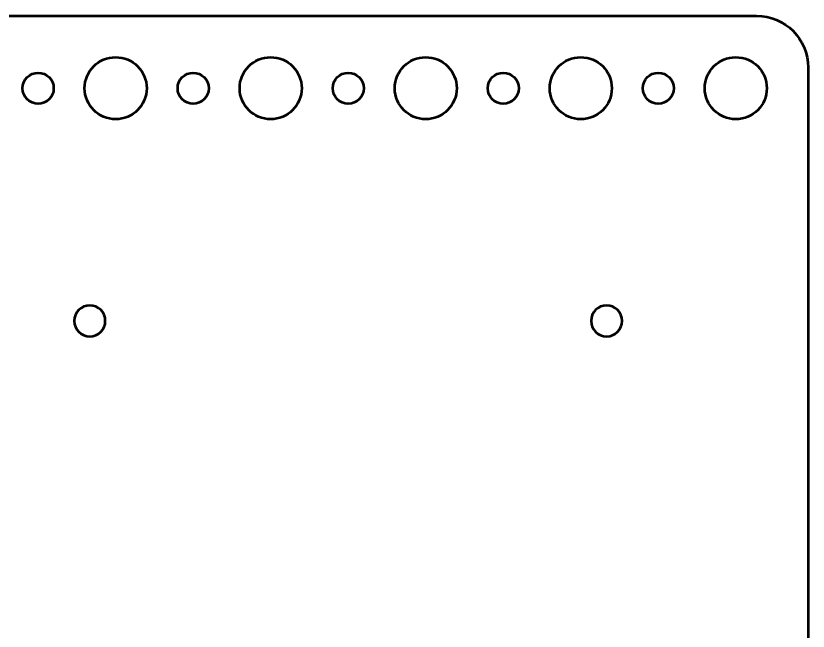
# Model space of a CAD drawing. Header units: centimetres. Extents: x -6.7 to 6.7, y -6 to 6.
# Drawn here: x -0.97 to 6.7, y 0 to 5.95 of the extents above; entities that cross this region are included whole.
import ezdxf

# ---------------------------------------------------------------- set-up
doc = ezdxf.new("R2010")
doc.units = ezdxf.units.CM
doc.header["$MEASUREMENT"] = 0
doc.layers.add('Layer 1', color=7, linetype='Continuous')

msp = doc.modelspace()

# ---------------------------------------------------------------- linework, layer by layer
at = {"layer": 'Layer 1', "lineweight": 53}
for points, knots in [([(6.2, 5.95), (6.2, 5.95), (-6.2, 5.95), (-6.2, 5.95), (-6.2, 5.95), (-6.47614, 5.95), (-6.7, 5.72614), (-6.7, 5.45), (-6.7, 5.45), (-6.7, 5.45), (-6.7, -5.45), (-6.7, -5.45), (-6.7, -5.45), (-6.7, -5.72614), (-6.47614, -5.95), (-6.2, -5.95), (-6.2, -5.95), (-6.2, -5.95), (6.2, -5.95), (6.2, -5.95), (6.2, -5.95), (6.47614, -5.95), (6.7, -5.72614), (6.7, -5.45), (6.7, -5.45), (6.7, -5.45), (6.7, 5.45), (6.7, 5.45), (6.7, 5.45), (6.7, 5.72614), (6.47614, 5.95), (6.2, 5.95)], [0, 0, 0, 0, 0.1111111, 0.1111111, 0.1111111, 0.1111111, 0.2222222, 0.2222222, 0.2222222, 0.2222222, 0.3333333, 0.3333333, 0.3333333, 0.3333333, 0.4444444, 0.4444444, 0.4444444, 0.4444444, 0.5555556, 0.5555556, 0.5555556, 0.5555556, 0.6666667, 0.6666667, 0.6666667, 0.6666667, 0.7777778, 0.7777778, 0.7777778, 0.7777778, 1, 1, 1, 1]), ([(-0.3, 5.25), (-0.3, 5.08431), (-0.16569, 4.95), (0, 4.95), (0, 4.95), (0.16569, 4.95), (0.3, 5.08431), (0.3, 5.25), (0.3, 5.25), (0.3, 5.41569), (0.16569, 5.55), (0, 5.55), (0, 5.55), (-0.16569, 5.55), (-0.3, 5.41569), (-0.3, 5.25)], [0, 0, 0, 0, 0.2, 0.2, 0.2, 0.2, 0.4, 0.4, 0.4, 0.4, 0.6, 0.6, 0.6, 0.6, 1, 1, 1, 1]), ([(1.2, 5.25), (1.2, 5.08431), (1.33431, 4.95), (1.5, 4.95), (1.5, 4.95), (1.66569, 4.95), (1.8, 5.08431), (1.8, 5.25), (1.8, 5.25), (1.8, 5.41569), (1.66569, 5.55), (1.5, 5.55), (1.5, 5.55), (1.33431, 5.55), (1.2, 5.41569), (1.2, 5.25)], [0, 0, 0, 0, 0.2, 0.2, 0.2, 0.2, 0.4, 0.4, 0.4, 0.4, 0.6, 0.6, 0.6, 0.6, 1, 1, 1, 1]), ([(2.7, 5.25), (2.7, 5.08431), (2.83431, 4.95), (3, 4.95), (3, 4.95), (3.16569, 4.95), (3.3, 5.08431), (3.3, 5.25), (3.3, 5.25), (3.3, 5.41569), (3.16569, 5.55), (3, 5.55), (3, 5.55), (2.83431, 5.55), (2.7, 5.41569), (2.7, 5.25)], [0, 0, 0, 0, 0.2, 0.2, 0.2, 0.2, 0.4, 0.4, 0.4, 0.4, 0.6, 0.6, 0.6, 0.6, 1, 1, 1, 1]), ([(4.2, 5.25), (4.2, 5.08431), (4.33431, 4.95), (4.5, 4.95), (4.5, 4.95), (4.66569, 4.95), (4.8, 5.08431), (4.8, 5.25), (4.8, 5.25), (4.8, 5.41569), (4.66569, 5.55), (4.5, 5.55), (4.5, 5.55), (4.33431, 5.55), (4.2, 5.41569), (4.2, 5.25)], [0, 0, 0, 0, 0.2, 0.2, 0.2, 0.2, 0.4, 0.4, 0.4, 0.4, 0.6, 0.6, 0.6, 0.6, 1, 1, 1, 1]), ([(5.7, 5.25), (5.7, 5.08431), (5.83431, 4.95), (6, 4.95), (6, 4.95), (6.16569, 4.95), (6.3, 5.08431), (6.3, 5.25), (6.3, 5.25), (6.3, 5.41569), (6.16569, 5.55), (6, 5.55), (6, 5.55), (5.83431, 5.55), (5.7, 5.41569), (5.7, 5.25)], [0, 0, 0, 0, 0.2, 0.2, 0.2, 0.2, 0.4, 0.4, 0.4, 0.4, 0.6, 0.6, 0.6, 0.6, 1, 1, 1, 1]), ([(-0.9, 5.25), (-0.9, 5.16716), (-0.83284, 5.1), (-0.75, 5.1), (-0.75, 5.1), (-0.66716, 5.1), (-0.6, 5.16716), (-0.6, 5.25), (-0.6, 5.25), (-0.6, 5.33284), (-0.66716, 5.4), (-0.75, 5.4), (-0.75, 5.4), (-0.83284, 5.4), (-0.9, 5.33284), (-0.9, 5.25)], [0, 0, 0, 0, 0.2, 0.2, 0.2, 0.2, 0.4, 0.4, 0.4, 0.4, 0.6, 0.6, 0.6, 0.6, 1, 1, 1, 1]), ([(0.6, 5.25), (0.6, 5.16716), (0.66716, 5.1), (0.75, 5.1), (0.75, 5.1), (0.83284, 5.1), (0.9, 5.16716), (0.9, 5.25), (0.9, 5.25), (0.9, 5.33284), (0.83284, 5.4), (0.75, 5.4), (0.75, 5.4), (0.66716, 5.4), (0.6, 5.33284), (0.6, 5.25)], [0, 0, 0, 0, 0.2, 0.2, 0.2, 0.2, 0.4, 0.4, 0.4, 0.4, 0.6, 0.6, 0.6, 0.6, 1, 1, 1, 1]), ([(2.1, 5.25), (2.1, 5.16716), (2.16716, 5.1), (2.25, 5.1), (2.25, 5.1), (2.33284, 5.1), (2.4, 5.16716), (2.4, 5.25), (2.4, 5.25), (2.4, 5.33284), (2.33284, 5.4), (2.25, 5.4), (2.25, 5.4), (2.16716, 5.4), (2.1, 5.33284), (2.1, 5.25)], [0, 0, 0, 0, 0.2, 0.2, 0.2, 0.2, 0.4, 0.4, 0.4, 0.4, 0.6, 0.6, 0.6, 0.6, 1, 1, 1, 1]), ([(3.6, 5.25), (3.6, 5.16716), (3.66716, 5.1), (3.75, 5.1), (3.75, 5.1), (3.83284, 5.1), (3.9, 5.16716), (3.9, 5.25), (3.9, 5.25), (3.9, 5.33284), (3.83284, 5.4), (3.75, 5.4), (3.75, 5.4), (3.66716, 5.4), (3.6, 5.33284), (3.6, 5.25)], [0, 0, 0, 0, 0.2, 0.2, 0.2, 0.2, 0.4, 0.4, 0.4, 0.4, 0.6, 0.6, 0.6, 0.6, 1, 1, 1, 1]), ([(5.1, 5.25), (5.1, 5.16716), (5.16716, 5.1), (5.25, 5.1), (5.25, 5.1), (5.33284, 5.1), (5.4, 5.16716), (5.4, 5.25), (5.4, 5.25), (5.4, 5.33284), (5.33284, 5.4), (5.25, 5.4), (5.25, 5.4), (5.16716, 5.4), (5.1, 5.33284), (5.1, 5.25)], [0, 0, 0, 0, 0.2, 0.2, 0.2, 0.2, 0.4, 0.4, 0.4, 0.4, 0.6, 0.6, 0.6, 0.6, 1, 1, 1, 1]), ([(-0.25, 2.85), (-0.33284, 2.85), (-0.4, 2.91716), (-0.4, 3), (-0.4, 3), (-0.4, 3.08284), (-0.33284, 3.15), (-0.25, 3.15), (-0.25, 3.15), (-0.16716, 3.15), (-0.1, 3.08284), (-0.1, 3), (-0.1, 3), (-0.1, 2.91716), (-0.16716, 2.85), (-0.25, 2.85)], [0, 0, 0, 0, 0.2, 0.2, 0.2, 0.2, 0.4, 0.4, 0.4, 0.4, 0.6, 0.6, 0.6, 0.6, 1, 1, 1, 1]), ([(4.75, 2.85), (4.66716, 2.85), (4.6, 2.91716), (4.6, 3), (4.6, 3), (4.6, 3.08284), (4.66716, 3.15), (4.75, 3.15), (4.75, 3.15), (4.83284, 3.15), (4.9, 3.08284), (4.9, 3), (4.9, 3), (4.9, 2.91716), (4.83284, 2.85), (4.75, 2.85)], [0, 0, 0, 0, 0.2, 0.2, 0.2, 0.2, 0.4, 0.4, 0.4, 0.4, 0.6, 0.6, 0.6, 0.6, 1, 1, 1, 1])]:
    msp.add_open_spline(points, degree=3, knots=knots, dxfattribs=at)

doc.saveas('drawing.dxf')
